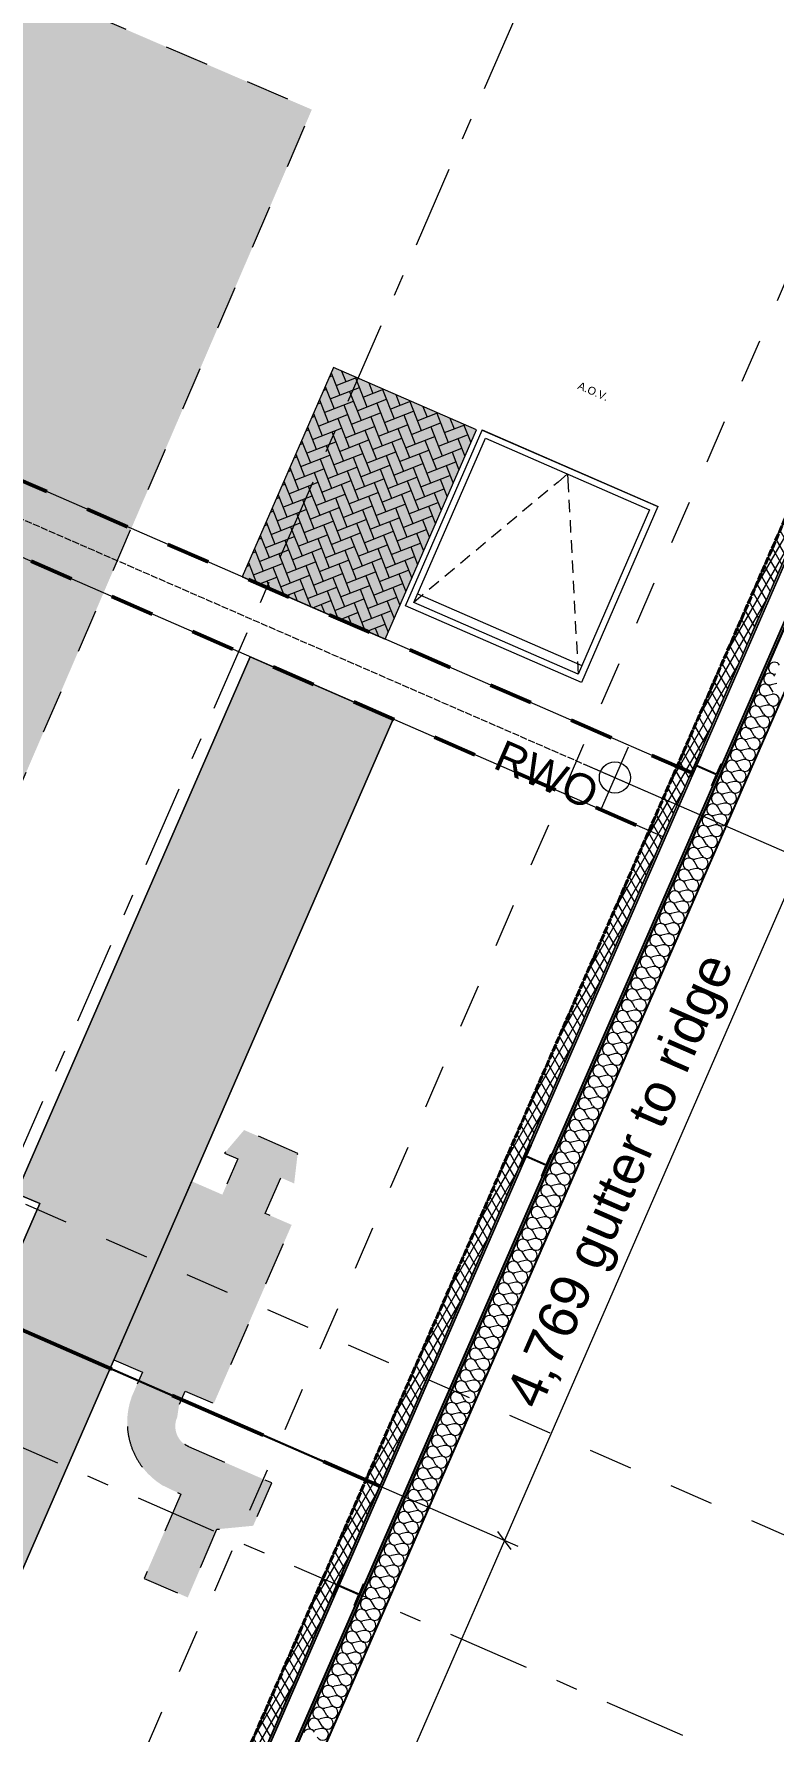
# Model space of a CAD drawing. Header units: millimetres. Extents: x -50172 to 145343, y -110728 to 25069.
# Drawn here: x 15826 to 20568, y -42306 to -31418 of the extents above; entities that cross this region are included whole.
import ezdxf
from ezdxf.enums import TextEntityAlignment as Align

# ---------------------------------------------------------------- set-up
doc = ezdxf.new("R2010")
doc.units = ezdxf.units.MM
doc.header["$MEASUREMENT"] = 0
for name, pattern in [('Dashed', [564.444447, 282.222223, -282.222223]), ('Double Dashed', [1093.611073, 529.166651, -211.666656, 141.111112, -211.666656]), ('Hidden Line', [55, 45, -10]), ('Long Dashed', [1058.333302, 634.99999, -423.333311])]:
    doc.linetypes.add(name, pattern=pattern)
for name, color, linetype, lineweight in [('A-15-MG_Structural_Grid_Phase_2_Pen_No__173', 1, 'Continuous', 18), ('A-20-M_Floor_Slab_Pen_No__195', 7, 'Continuous', 35), ('A-20-M_Floor_Slab_Pen_No__4', 7, 'Continuous', 20), ('A-20-M_Floor_Slab_Pen_No__89', 8, 'Continuous', 20), ('A-20-M_Roof_Accessory_Pen_No__1', 7, 'Continuous', 13), ('A-20-M_Roof_Accessory_Pen_No__150', 7, 'Continuous', 0), ('A-95-MC_Marker_Section_P2.Marker_Pen_No__1', 7, 'Continuous', 13), ('COLUMN.IFC Import_Pen_No__2', 8, 'Continuous', 15), ('New_A-20-M_Roof_Accessory_Pen_No__156', 5, 'Continuous', 50), ('New_A-20-M_Roof_Accessory_Pen_No__176', 1, 'Continuous', 50), ('New_A-20-M_Roof_Pen_No__92', 8, 'Continuous', 13), ('New_A-25-M_Wall_Ext_Pen_No__1', 7, 'Continuous', 13), ('New_A-95-D_1_100_Pen_No__1', 7, 'Continuous', 13), ('New_A-95-P_Drawing_Pen_No__1', 7, 'Continuous', 13), ('New_A-95-P_Text_1_50_GA_Pen_No__1', 7, 'Continuous', 13)]:
    doc.layers.add(name, color=color, linetype=linetype, lineweight=lineweight)
for name, color, linetype in [('A-20-M_Floor_Slab', 7, 'Continuous'), ('A-95-MC_Marker_Section_P2.Marker', 7, 'Continuous'), ('COLUMN.IFC Import', 7, 'Continuous'), ('New_A-15-MG_Structural_Grid_Phase_2', 7, 'Continuous'), ('New_A-20-M_Roof', 7, 'Continuous'), ('New_A-25-M_Wall_Ext', 7, 'Continuous'), ('New_A-95-D_1_100', 7, 'Continuous')]:
    doc.layers.add(name, color=color, linetype=linetype)
for name, color, linetype, lineweight, true_color in [('A-20-M_Floor_Slab_Pen_No__107', 7, 'Continuous', 15, 0xa6a6a6), ('New_A-15-MG_Structural_Grid_Phase_2_Pen_No__222', 7, 'Continuous', 13, 0x65af33), ('New_A-20-M_Roof_Accessory_Pen_No__61', 7, 'Continuous', 20, 0x6a6a6a), ('New_A-25-M_Wall_Ext_Pen_No__107', 7, 'Continuous', 15, 0xa6a6a6), ('New_A-95-P_Drawing_Pen_No__142', 7, 'Continuous', 0, 0xeeeeee), ('New_A-95-P_Drawing_Pen_No__151', 7, 'Continuous', 5, 0x2290ff), ('New_A-95-P_Drawing_Pen_No__82', 7, 'Continuous', 20, 0xaaaaaa)]:
    doc.layers.add(name, color=color, linetype=linetype, lineweight=lineweight, true_color=true_color)
doc.styles.add('GENERATED_STYLE_3', font='')
doc.styles.add('GENERATED_STYLE_4', font='')
doc.styles.get('GENERATED_STYLE_3').set_extended_font_data('Arial')
doc.styles.get('GENERATED_STYLE_4').set_extended_font_data('Swis721 BT')
doc.dimstyles.new('GENERATED_STYLE__1', dxfattribs={"dimtxt": 250, "dimasz": 95, "dimexe": 0.18, "dimexo": 50, "dimgap": 0.09, "dimtad": 1, "dimdec": 0, "dimzin": 0, "dimdsep": 46, "dimtxsty": 'GENERATED_STYLE_3', "dimblk": 'ARROWHEAD_2', "dimblk1": 'ARROWHEAD_2', "dimblk2": 'ARROWHEAD_2', "dimcen": 0.09, "dimclrd": 7, "dimclre": 7, "dimclrt": 7, "dimadec": 0, "dimazin": 0, "dimtfac": 1, "dimtdec": 4, "dimtmove": 0, "dimatfit": 3, "dimfxl": 1, "dimtolj": 1, "dimtzin": 0, "dimarcsym": 0})

# ---------------------------------------------------------------- blocks, each defined once
blk = doc.blocks.new('Roof_1_1', base_point=(-23076, -22803))
at = {"layer": 'New_A-20-M_Roof_Pen_No__92', "linetype": 'Continuous', "flags": 128}
for points in [[(18046, -40734), (15370, -39568)], [(15370, -39568), (18046, -40734)], [(18047, -40732), (15371, -39565)], [(15371, -39566), (18047, -40733)], [(14148, -49673), (18046, -40734)], [(18047, -40732), (18047, -40733), (18046, -40734)]]:
    blk.add_lwpolyline(points, dxfattribs=at)
blk = doc.blocks.new('Roof_2_1', base_point=(-19442, -19430))
at = {"layer": 'New_A-20-M_Roof_Pen_No__92', "linetype": 'Continuous', "flags": 128}
for points in [[(19862, -36569), (-19442, -19430)], [(18046, -40734), (19862, -36569)], [(18045, -40736), (15369, -39569)], [(15369, -39570), (18045, -40737)], [(18046, -40734), (15370, -39568)], [(15370, -39568), (18046, -40734)], [(18045, -40737), (18045, -40736), (18046, -40734)]]:
    blk.add_lwpolyline(points, dxfattribs=at)
blk = doc.blocks.new('Skylight Top Hung 19[8]_1')
at = {"layer": 'New_A-20-M_Roof', "linetype": 'Continuous', "lineweight": 0, "flags": 128}
for points in [[(18210, -35086), (18702, -33959)], [(18702, -33958), (19830, -34449)], [(18702, -33959), (18702, -33958)], [(18702, -33959), (19829, -34450)], [(18263, -35066), (18722, -34011)], [(18722, -34011), (19776, -34471)], [(19249, -34241), (19188, -34293), (19161, -34316)], [(19249, -34241), (19254, -34321), (19255, -34357)], [(19122, -34348), (19061, -34399)], [(19258, -34407), (19262, -34487)], [(18923, -34514), (18861, -34566)], [(19022, -34431), (18961, -34482)], [(19776, -34471), (19317, -35525)], [(19829, -34450), (19338, -35578)], [(19829, -34450), (19830, -34449)], [(18823, -34598), (18761, -34649)], [(19265, -34537), (19269, -34617)], [(18723, -34681), (18662, -34732)], [(19272, -34666), (19276, -34746)], [(18623, -34764), (18562, -34816)], [(19279, -34796), (19283, -34876)], [(18424, -34931), (18362, -34982)], [(18524, -34848), (18462, -34899)], [(19285, -34926), (19290, -35006)], [(18324, -35014), (18263, -35066)], [(18287, -35011), (19341, -35470)], [(19292, -35056), (19296, -35136)], [(19338, -35578), (18210, -35086)], [(19317, -35525), (18263, -35066)], [(19299, -35186), (19303, -35266)], [(19306, -35316), (19310, -35395)], [(19313, -35445), (19317, -35525)]]:
    blk.add_lwpolyline(points, dxfattribs=at)
blk = doc.blocks.new('Roof_3_1', base_point=(-9378, -10065))
at = {"layer": 'New_A-20-M_Roof_Pen_No__92', "linetype": 'Continuous', "flags": 128}
for points in [[(20042, -36157), (-19083, -19096)], [(22007, -31651), (20042, -36157)]]:
    blk.add_lwpolyline(points, dxfattribs=at)
at = {"layer": 'New_A-20-M_Roof', "linetype": 'Continuous', "lineweight": 0}
blk.add_blockref('Skylight Top Hung 19[8]_1', (0, 0), dxfattribs=at)
blk = doc.blocks.new('Slab_2_1', base_point=(22221, -31567))
at = {"layer": 'A-20-M_Floor_Slab_Pen_No__89', "linetype": 'Continuous', "flags": 128}
blk.add_lwpolyline([(22221, -31567), (1807, -22666), (1703, -22907), (21875, -31703), (12362, -53519), (-4050, -46363), (-4155, -46603), (12498, -53865)], close=True, dxfattribs=at)
blk = doc.blocks.new('*X130')
at = {"layer": 'New_A-25-M_Wall_Ext_Pen_No__107', "linetype": 'Continuous'}
for p, q in [((20592, -35585), (20555, -35594)), ((20537, -35711), (20518, -35678)), ((20562, -35655), (20524, -35664)), ((20568, -35641), (20549, -35608)), ((20476, -35851), (20457, -35818)), ((20501, -35795), (20464, -35804)), ((20507, -35781), (20488, -35748)), ((20531, -35725), (20494, -35734)), ((20446, -35921), (20427, -35888)), ((20470, -35865), (20433, -35874)), ((20385, -36060), (20366, -36027)), ((20409, -36005), (20372, -36013)), ((20415, -35991), (20397, -35957)), ((20440, -35935), (20403, -35943)), ((20348, -36144), (20311, -36153)), ((20354, -36130), (20336, -36097)), ((20379, -36074), (20342, -36083)), ((20294, -36270), (20275, -36237)), ((20318, -36214), (20281, -36223)), ((20324, -36200), (20305, -36167)), ((20257, -36354), (20220, -36362)), ((20263, -36340), (20244, -36307)), ((20287, -36284), (20250, -36293)), ((20202, -36479), (20183, -36446)), ((20227, -36424), (20189, -36432)), ((20233, -36410), (20214, -36376)), ((20166, -36563), (20129, -36572)), ((20172, -36549), (20153, -36516)), ((20196, -36493), (20159, -36502)), ((20111, -36689), (20092, -36656)), ((20135, -36633), (20098, -36642)), ((20141, -36619), (20122, -36586)), ((20050, -36829), (20031, -36795)), ((20074, -36773), (20037, -36782)), ((20080, -36759), (20062, -36726)), ((20105, -36703), (20068, -36712)), ((20019, -36898), (20001, -36865)), ((20044, -36843), (20007, -36851)), ((19959, -37038), (19940, -37005)), ((19983, -36982), (19946, -36991)), ((19989, -36968), (19970, -36935)), ((20013, -36912), (19976, -36921)), ((19922, -37122), (19885, -37131)), ((19928, -37108), (19909, -37075)), ((19952, -37052), (19915, -37061)), ((19867, -37248), (19848, -37215)), ((19892, -37192), (19854, -37201)), ((19898, -37178), (19879, -37145)), ((19831, -37331), (19794, -37340)), ((19837, -37317), (19818, -37284)), ((19861, -37262), (19824, -37270)), ((19776, -37457), (19757, -37424)), ((19800, -37401), (19763, -37410)), ((19806, -37387), (19787, -37354)), ((19715, -37597), (19696, -37564)), ((19739, -37541), (19702, -37550)), ((19745, -37527), (19727, -37494)), ((19770, -37471), (19733, -37480)), ((19684, -37667), (19666, -37634)), ((19709, -37611), (19672, -37620)), ((19624, -37806), (19605, -37773)), ((19648, -37751), (19611, -37759)), ((19654, -37737), (19635, -37703)), ((19678, -37681), (19641, -37689)), ((19587, -37890), (19550, -37899)), ((19593, -37876), (19574, -37843)), ((19617, -37820), (19580, -37829)), ((19532, -38016), (19513, -37983)), ((19557, -37960), (19519, -37969)), ((19563, -37946), (19544, -37913)), ((19496, -38100), (19459, -38108)), ((19502, -38086), (19483, -38053)), ((19526, -38030), (19489, -38039)), ((19441, -38225), (19422, -38192)), ((19465, -38170), (19428, -38178)), ((19471, -38156), (19452, -38122)), ((19404, -38309), (19367, -38318)), ((19410, -38295), (19392, -38262)), ((19435, -38239), (19398, -38248)), ((19349, -38435), (19331, -38402)), ((19374, -38379), (19337, -38388)), ((19380, -38365), (19361, -38332)), ((19289, -38575), (19270, -38541)), ((19313, -38519), (19276, -38528)), ((19319, -38505), (19300, -38472)), ((19343, -38449), (19306, -38458)), ((19258, -38644), (19239, -38611)), ((19282, -38589), (19245, -38597)), ((19197, -38784), (19178, -38751)), ((19222, -38728), (19185, -38737)), ((19228, -38714), (19209, -38681)), ((19252, -38658), (19215, -38667)), ((19161, -38868), (19124, -38877)), ((19167, -38854), (19148, -38821)), ((19191, -38798), (19154, -38807)), ((19106, -38994), (19087, -38961)), ((19130, -38938), (19093, -38947)), ((19136, -38924), (19118, -38891)), ((19069, -39077), (19032, -39086)), ((19075, -39063), (19057, -39030)), ((19100, -39008), (19063, -39016)), ((19014, -39203), (18996, -39170)), ((19039, -39147), (19002, -39156)), ((19045, -39133), (19026, -39100)), ((18978, -39287), (18941, -39296)), ((18984, -39273), (18965, -39240)), ((19008, -39217), (18971, -39226)), ((18923, -39413), (18904, -39380)), ((18947, -39357), (18910, -39366)), ((18954, -39343), (18935, -39310)), ((18862, -39552), (18843, -39519)), ((18887, -39496), (18850, -39505)), ((18893, -39483), (18874, -39449)), ((18917, -39427), (18880, -39435)), ((18832, -39622), (18813, -39589)), ((18856, -39566), (18819, -39575)), ((18771, -39762), (18752, -39729)), ((18795, -39706), (18758, -39715)), ((18801, -39692), (18783, -39659)), ((18826, -39636), (18789, -39645)), ((18734, -39846), (18697, -39854)), ((18740, -39832), (18722, -39799)), ((18765, -39776), (18728, -39785)), ((18680, -39971), (18661, -39938)), ((18704, -39916), (18667, -39924)), ((18710, -39902), (18691, -39868)), ((18643, -40055), (18606, -40064)), ((18649, -40041), (18630, -40008)), ((18673, -39985), (18636, -39994)), ((18588, -40181), (18569, -40148)), ((18613, -40125), (18575, -40134)), ((18619, -40111), (18600, -40078)), ((18552, -40265), (18515, -40273)), ((18558, -40251), (18539, -40218)), ((18582, -40195), (18545, -40204)), ((18497, -40390), (18478, -40357)), ((18521, -40335), (18484, -40343)), ((18527, -40321), (18508, -40287)), ((18436, -40530), (18417, -40497)), ((18460, -40474), (18423, -40483)), ((18466, -40460), (18448, -40427)), ((18491, -40404), (18454, -40413)), ((18399, -40614), (18362, -40623)), ((18405, -40600), (18387, -40567)), ((18430, -40544), (18393, -40553)), ((18345, -40740), (18326, -40707)), ((18369, -40684), (18332, -40693)), ((18375, -40670), (18356, -40637)), ((18308, -40823), (18271, -40832)), ((18314, -40809), (18295, -40776)), ((18338, -40754), (18301, -40762)), ((18253, -40949), (18234, -40916)), ((18278, -40893), (18240, -40902)), ((18284, -40879), (18265, -40846)), ((18217, -41033), (18180, -41042)), ((18223, -41019), (18204, -40986)), ((18247, -40963), (18210, -40972)), ((18162, -41159), (18143, -41126)), ((18186, -41103), (18149, -41112)), ((18192, -41089), (18173, -41056)), ((18101, -41298), (18082, -41265)), ((18125, -41242), (18088, -41251)), ((18131, -41229), (18113, -41195)), ((18156, -41173), (18119, -41181)), ((18070, -41368), (18052, -41335)), ((18095, -41312), (18058, -41321)), ((18010, -41508), (17991, -41475)), ((18034, -41452), (17997, -41461)), ((18040, -41438), (18021, -41405)), ((18064, -41382), (18027, -41391)), ((17973, -41592), (17936, -41600)), ((17979, -41578), (17960, -41545)), ((18003, -41522), (17966, -41531)), ((17918, -41717), (17899, -41684)), ((17943, -41662), (17905, -41670)), ((17949, -41648), (17930, -41614)), ((17882, -41801), (17845, -41810)), ((17888, -41787), (17869, -41754)), ((17912, -41731), (17875, -41740)), ((17827, -41927), (17808, -41894)), ((17851, -41871), (17814, -41880)), ((17857, -41857), (17838, -41824)), ((17790, -42011), (17753, -42019)), ((17796, -41997), (17778, -41964)), ((17821, -41941), (17784, -41950)), ((17735, -42136), (17717, -42103)), ((17760, -42081), (17723, -42089)), ((17766, -42067), (17747, -42033)), ((17675, -42276), (17656, -42243)), ((17699, -42220), (17662, -42229)), ((17705, -42206), (17686, -42173)), ((17729, -42150), (17692, -42159)), ((17668, -42290), (17631, -42299))]:
    blk.add_line(p, q, dxfattribs=at)
for centre, start, end in [((20577, -35487), 156.4404, 283.3103), ((20577, -35487), 29.5705, 156.4404), ((20516, -35627), 29.5705, 156.4404), ((20546, -35557), 156.4404, 283.3103), ((20546, -35557), 29.5705, 156.4404), ((20485, -35697), 156.4404, 283.3103), ((20485, -35697), 29.5705, 156.4404), ((20516, -35627), 156.4404, 283.3103), ((20570, -35692), 209.5705, 103.3103), ((20424, -35837), 156.4404, 283.3103), ((20424, -35837), 29.5705, 156.4404), ((20455, -35767), 156.4404, 283.3103), ((20455, -35767), 29.5705, 156.4404), ((20509, -35832), 209.5705, 103.3103), ((20540, -35762), 209.5705, 103.3103), ((20394, -35906), 156.4404, 283.3103), ((20394, -35906), 29.5705, 156.4404), ((20479, -35902), 209.5705, 103.3103), ((20333, -36046), 156.4404, 283.3103), ((20333, -36046), 29.5705, 156.4404), ((20363, -35976), 156.4404, 283.3103), ((20363, -35976), 29.5705, 156.4404), ((20418, -36042), 209.5705, 103.3103), ((20448, -35972), 209.5705, 103.3103), ((20272, -36186), 29.5705, 156.4404), ((20303, -36116), 156.4404, 283.3103), ((20303, -36116), 29.5705, 156.4404), ((20357, -36181), 209.5705, 103.3103), ((20388, -36111), 209.5705, 103.3103), ((20242, -36256), 156.4404, 283.3103), ((20242, -36256), 29.5705, 156.4404), ((20272, -36186), 156.4404, 283.3103), ((20327, -36251), 209.5705, 103.3103), ((20181, -36395), 29.5705, 156.4404), ((20211, -36325), 156.4404, 283.3103), ((20211, -36325), 29.5705, 156.4404), ((20266, -36391), 209.5705, 103.3103), ((20296, -36321), 209.5705, 103.3103), ((20150, -36465), 156.4404, 283.3103), ((20150, -36465), 29.5705, 156.4404), ((20181, -36395), 156.4404, 283.3103), ((20235, -36461), 209.5705, 103.3103), ((20089, -36605), 29.5705, 156.4404), ((20120, -36535), 156.4404, 283.3103), ((20120, -36535), 29.5705, 156.4404), ((20174, -36600), 209.5705, 103.3103), ((20205, -36530), 209.5705, 103.3103), ((20059, -36675), 156.4404, 283.3103), ((20059, -36675), 29.5705, 156.4404), ((20089, -36605), 156.4404, 283.3103), ((20144, -36670), 209.5705, 103.3103), ((19998, -36814), 156.4404, 283.3103), ((19998, -36814), 29.5705, 156.4404), ((20028, -36744), 156.4404, 283.3103), ((20028, -36744), 29.5705, 156.4404), ((20083, -36810), 209.5705, 103.3103), ((20113, -36740), 209.5705, 103.3103), ((19968, -36884), 156.4404, 283.3103), ((19968, -36884), 29.5705, 156.4404), ((20022, -36949), 209.5705, 103.3103), ((20053, -36880), 209.5705, 103.3103), ((19907, -37024), 156.4404, 283.3103), ((19907, -37024), 29.5705, 156.4404), ((19937, -36954), 156.4404, 283.3103), ((19937, -36954), 29.5705, 156.4404), ((19992, -37019), 209.5705, 103.3103), ((19846, -37163), 29.5705, 156.4404), ((19876, -37094), 156.4404, 283.3103), ((19876, -37094), 29.5705, 156.4404), ((19931, -37159), 209.5705, 103.3103), ((19961, -37089), 209.5705, 103.3103), ((19815, -37233), 156.4404, 283.3103), ((19815, -37233), 29.5705, 156.4404), ((19846, -37163), 156.4404, 283.3103), ((19900, -37229), 209.5705, 103.3103), ((19754, -37373), 29.5705, 156.4404), ((19785, -37303), 156.4404, 283.3103), ((19785, -37303), 29.5705, 156.4404), ((19839, -37369), 209.5705, 103.3103), ((19870, -37299), 209.5705, 103.3103), ((19724, -37443), 156.4404, 283.3103), ((19724, -37443), 29.5705, 156.4404), ((19754, -37373), 156.4404, 283.3103), ((19809, -37438), 209.5705, 103.3103), ((19663, -37583), 29.5705, 156.4404), ((19693, -37513), 156.4404, 283.3103), ((19693, -37513), 29.5705, 156.4404), ((19748, -37578), 209.5705, 103.3103), ((19779, -37508), 209.5705, 103.3103), ((19633, -37652), 156.4404, 283.3103), ((19633, -37652), 29.5705, 156.4404), ((19663, -37583), 156.4404, 283.3103), ((19718, -37648), 209.5705, 103.3103), ((19572, -37792), 156.4404, 283.3103), ((19572, -37792), 29.5705, 156.4404), ((19602, -37722), 156.4404, 283.3103), ((19602, -37722), 29.5705, 156.4404), ((19657, -37788), 209.5705, 103.3103), ((19687, -37718), 209.5705, 103.3103), ((19541, -37862), 156.4404, 283.3103), ((19541, -37862), 29.5705, 156.4404), ((19596, -37927), 209.5705, 103.3103), ((19626, -37857), 209.5705, 103.3103), ((19480, -38002), 156.4404, 283.3103), ((19480, -38002), 29.5705, 156.4404), ((19511, -37932), 156.4404, 283.3103), ((19511, -37932), 29.5705, 156.4404), ((19565, -37997), 209.5705, 103.3103), ((19419, -38141), 29.5705, 156.4404), ((19450, -38071), 156.4404, 283.3103), ((19450, -38071), 29.5705, 156.4404), ((19504, -38137), 209.5705, 103.3103), ((19535, -38067), 209.5705, 103.3103), ((19389, -38211), 156.4404, 283.3103), ((19389, -38211), 29.5705, 156.4404), ((19419, -38141), 156.4404, 283.3103), ((19474, -38207), 209.5705, 103.3103), ((19328, -38351), 29.5705, 156.4404), ((19358, -38281), 156.4404, 283.3103), ((19358, -38281), 29.5705, 156.4404), ((19413, -38346), 209.5705, 103.3103), ((19444, -38276), 209.5705, 103.3103), ((19298, -38421), 156.4404, 283.3103), ((19298, -38421), 29.5705, 156.4404), ((19328, -38351), 156.4404, 283.3103), ((19383, -38416), 209.5705, 103.3103), ((19237, -38560), 156.4404, 283.3103), ((19237, -38560), 29.5705, 156.4404), ((19267, -38490), 156.4404, 283.3103), ((19267, -38490), 29.5705, 156.4404), ((19322, -38556), 209.5705, 103.3103), ((19352, -38486), 209.5705, 103.3103), ((19206, -38630), 156.4404, 283.3103), ((19206, -38630), 29.5705, 156.4404), ((19291, -38626), 209.5705, 103.3103), ((19145, -38770), 156.4404, 283.3103), ((19145, -38770), 29.5705, 156.4404), ((19176, -38700), 156.4404, 283.3103), ((19176, -38700), 29.5705, 156.4404), ((19230, -38765), 209.5705, 103.3103), ((19261, -38695), 209.5705, 103.3103), ((19084, -38909), 29.5705, 156.4404), ((19115, -38840), 156.4404, 283.3103), ((19115, -38840), 29.5705, 156.4404), ((19169, -38905), 209.5705, 103.3103), ((19200, -38835), 209.5705, 103.3103), ((19054, -38979), 156.4404, 283.3103), ((19054, -38979), 29.5705, 156.4404), ((19084, -38909), 156.4404, 283.3103), ((19139, -38975), 209.5705, 103.3103), ((18993, -39119), 29.5705, 156.4404), ((19023, -39049), 156.4404, 283.3103), ((19023, -39049), 29.5705, 156.4404), ((19078, -39115), 209.5705, 103.3103), ((19109, -39045), 209.5705, 103.3103), ((18963, -39189), 156.4404, 283.3103), ((18963, -39189), 29.5705, 156.4404), ((18993, -39119), 156.4404, 283.3103), ((19048, -39184), 209.5705, 103.3103), ((18902, -39329), 29.5705, 156.4404), ((18932, -39259), 156.4404, 283.3103), ((18932, -39259), 29.5705, 156.4404), ((18987, -39324), 209.5705, 103.3103), ((19017, -39254), 209.5705, 103.3103), ((18871, -39398), 156.4404, 283.3103), ((18871, -39398), 29.5705, 156.4404), ((18902, -39329), 156.4404, 283.3103), ((18956, -39394), 209.5705, 103.3103), ((18810, -39538), 156.4404, 283.3103), ((18810, -39538), 29.5705, 156.4404), ((18841, -39468), 156.4404, 283.3103), ((18841, -39468), 29.5705, 156.4404), ((18895, -39534), 209.5705, 103.3103), ((18926, -39464), 209.5705, 103.3103), ((18780, -39608), 156.4404, 283.3103), ((18780, -39608), 29.5705, 156.4404), ((18865, -39603), 209.5705, 103.3103), ((18719, -39748), 156.4404, 283.3103), ((18719, -39748), 29.5705, 156.4404), ((18749, -39678), 156.4404, 283.3103), ((18749, -39678), 29.5705, 156.4404), ((18804, -39743), 209.5705, 103.3103), ((18834, -39673), 209.5705, 103.3103), ((18658, -39887), 29.5705, 156.4404), ((18688, -39817), 156.4404, 283.3103), ((18688, -39817), 29.5705, 156.4404), ((18743, -39883), 209.5705, 103.3103), ((18774, -39813), 209.5705, 103.3103), ((18628, -39957), 156.4404, 283.3103), ((18628, -39957), 29.5705, 156.4404), ((18658, -39887), 156.4404, 283.3103), ((18713, -39953), 209.5705, 103.3103), ((18567, -40097), 29.5705, 156.4404), ((18597, -40027), 156.4404, 283.3103), ((18597, -40027), 29.5705, 156.4404), ((18652, -40092), 209.5705, 103.3103), ((18682, -40022), 209.5705, 103.3103), ((18536, -40167), 156.4404, 283.3103), ((18536, -40167), 29.5705, 156.4404), ((18567, -40097), 156.4404, 283.3103), ((18621, -40162), 209.5705, 103.3103), ((18475, -40306), 29.5705, 156.4404), ((18506, -40236), 156.4404, 283.3103), ((18506, -40236), 29.5705, 156.4404), ((18560, -40302), 209.5705, 103.3103), ((18591, -40232), 209.5705, 103.3103), ((18445, -40376), 156.4404, 283.3103), ((18445, -40376), 29.5705, 156.4404), ((18475, -40306), 156.4404, 283.3103), ((18530, -40372), 209.5705, 103.3103), ((18384, -40516), 156.4404, 283.3103), ((18384, -40516), 29.5705, 156.4404), ((18414, -40446), 156.4404, 283.3103), ((18414, -40446), 29.5705, 156.4404), ((18469, -40511), 209.5705, 103.3103), ((18499, -40441), 209.5705, 103.3103), ((18353, -40586), 156.4404, 283.3103), ((18353, -40586), 29.5705, 156.4404), ((18408, -40651), 209.5705, 103.3103), ((18439, -40581), 209.5705, 103.3103), ((18293, -40725), 156.4404, 283.3103), ((18293, -40725), 29.5705, 156.4404), ((18323, -40655), 156.4404, 283.3103), ((18323, -40655), 29.5705, 156.4404), ((18378, -40721), 209.5705, 103.3103), ((18232, -40865), 29.5705, 156.4404), ((18262, -40795), 156.4404, 283.3103), ((18262, -40795), 29.5705, 156.4404), ((18317, -40861), 209.5705, 103.3103), ((18347, -40791), 209.5705, 103.3103), ((18201, -40935), 156.4404, 283.3103), ((18201, -40935), 29.5705, 156.4404), ((18232, -40865), 156.4404, 283.3103), ((18286, -40930), 209.5705, 103.3103), ((18140, -41075), 29.5705, 156.4404), ((18171, -41005), 156.4404, 283.3103), ((18171, -41005), 29.5705, 156.4404), ((18225, -41070), 209.5705, 103.3103), ((18256, -41000), 209.5705, 103.3103), ((18110, -41144), 156.4404, 283.3103), ((18110, -41144), 29.5705, 156.4404), ((18140, -41075), 156.4404, 283.3103), ((18195, -41140), 209.5705, 103.3103), ((18049, -41284), 29.5705, 156.4404), ((18079, -41214), 156.4404, 283.3103), ((18079, -41214), 29.5705, 156.4404), ((18134, -41280), 209.5705, 103.3103), ((18164, -41210), 209.5705, 103.3103), ((18018, -41354), 156.4404, 283.3103), ((18018, -41354), 29.5705, 156.4404), ((18049, -41284), 156.4404, 283.3103), ((18104, -41349), 209.5705, 103.3103), ((17958, -41494), 156.4404, 283.3103), ((17958, -41494), 29.5705, 156.4404), ((17988, -41424), 156.4404, 283.3103), ((17988, -41424), 29.5705, 156.4404), ((18043, -41489), 209.5705, 103.3103), ((18073, -41419), 209.5705, 103.3103), ((17927, -41563), 156.4404, 283.3103), ((17927, -41563), 29.5705, 156.4404), ((17982, -41629), 209.5705, 103.3103), ((18012, -41559), 209.5705, 103.3103), ((17866, -41703), 156.4404, 283.3103), ((17866, -41703), 29.5705, 156.4404), ((17897, -41633), 156.4404, 283.3103), ((17897, -41633), 29.5705, 156.4404), ((17951, -41699), 209.5705, 103.3103), ((17805, -41843), 29.5705, 156.4404), ((17836, -41773), 156.4404, 283.3103), ((17836, -41773), 29.5705, 156.4404), ((17890, -41838), 209.5705, 103.3103), ((17921, -41768), 209.5705, 103.3103), ((17775, -41913), 156.4404, 283.3103), ((17775, -41913), 29.5705, 156.4404), ((17805, -41843), 156.4404, 283.3103), ((17860, -41908), 209.5705, 103.3103), ((17714, -42052), 29.5705, 156.4404), ((17744, -41982), 156.4404, 283.3103), ((17744, -41982), 29.5705, 156.4404), ((17799, -42048), 209.5705, 103.3103), ((17829, -41978), 209.5705, 103.3103), ((17684, -42122), 156.4404, 283.3103), ((17684, -42122), 29.5705, 156.4404), ((17714, -42052), 156.4404, 283.3103), ((17769, -42118), 209.5705, 103.3103), ((17623, -42262), 156.4404, 283.3103), ((17623, -42262), 29.5705, 156.4404), ((17653, -42192), 156.4404, 283.3103), ((17653, -42192), 29.5705, 156.4404), ((17708, -42257), 209.5705, 103.3103), ((17738, -42187), 209.5705, 103.3103), ((17592, -42332), 29.5705, 156.4404), ((17677, -42327), 209.5705, 103.3103)]:
    blk.add_arc(centre, 38.1, start, end, dxfattribs=at)
blk = doc.blocks.new('Wall_28_1', base_point=(12414, -53651))
at = {"layer": 'New_A-25-M_Wall_Ext_Pen_No__107', "linetype": 'Continuous', "lineweight": 0, "true_color": 0x535353}
for points in [[(12498, -53865), (22221, -31567), (22217, -31569), (12496, -53861)], [(12422, -53671), (22027, -31643), (22023, -31645), (12420, -53667)]]:
    blk.add_hatch(color=251, dxfattribs=at).paths.add_polyline_path(points)
at = {"layer": 'New_A-25-M_Wall_Ext_Pen_No__107', "linetype": 'Continuous'}
for points in [[(12504, -53881), (22236, -31561), (22221, -31567), (12498, -53865)], [(22007, -31651), (12414, -53651), (12420, -53667), (22023, -31645)]]:
    blk.add_hatch(color=256, dxfattribs=at).paths.add_polyline_path(points)
h = blk.add_hatch(dxfattribs=at)
h.set_pattern_fill('Plaster_0001', color=256, style=0, pattern_type=2)
h.set_pattern_definition([(0, (0, 0), (0, 173.2051), [0, -100]), (0, (50, 86.6), (0, 173.2051), [0, -100])])
h.paths.add_polyline_path([(12592, -54105), (22461, -31473), (22455, -31475), (12590, -54099)])
at = {"layer": 'New_A-25-M_Wall_Ext_Pen_No__1', "linetype": 'Continuous'}
for p, q in [((12496, -53861), (22217, -31569)), ((12498, -53865), (22221, -31567)), ((12504, -53881), (22236, -31561)), ((12507, -53888), (22244, -31558)), ((12590, -54099), (22455, -31475)), ((22023, -31645), (12420, -53667)), ((12422, -53671), (22027, -31643))]:
    blk.add_line(p, q, dxfattribs=at)
at = {"layer": 'New_A-25-M_Wall_Ext_Pen_No__1', "linetype": 'Continuous', "flags": 128}
for points in [[(12592, -54105), (22461, -31473)], [(22007, -31651), (12414, -53651)]]:
    blk.add_lwpolyline(points, dxfattribs=at)
at = {"layer": 'New_A-25-M_Wall_Ext', "color": 250, "lineweight": 50, "true_color": 0x2a2a2a}
blk.add_blockref('*X130', (0, 0), dxfattribs=at)
blk = doc.blocks.new('*X210')
at = {"layer": 'A-20-M_Floor_Slab_Pen_No__107', "linetype": 'Continuous'}
for points in [[(20459, -34949), (20462, -34949), (20527, -34799), (20525, -34799)], [(20548, -34746), (20525, -34799), (20527, -34799), (20548, -34751)], [(20459, -34949), (20398, -35090), (20398, -35095), (20462, -34949)], [(20248, -35434), (20198, -35549), (20200, -35549), (20248, -35439)], [(20132, -35699), (20135, -35699), (20200, -35549), (20198, -35549)], [(20132, -35699), (20098, -35778), (20098, -35783), (20135, -35699)], [(19871, -36300), (19873, -36300), (19938, -36150), (19936, -36150)], [(19948, -36122), (19936, -36150), (19938, -36150), (19948, -36127)], [(19805, -36450), (19807, -36450), (19873, -36300), (19871, -36300)], [(19805, -36450), (19798, -36466), (19798, -36471), (19807, -36450)], [(19544, -37050), (19546, -37050), (19611, -36900), (19609, -36900)], [(19648, -36810), (19609, -36900), (19611, -36900), (19648, -36815)], [(19544, -37050), (19498, -37154), (19498, -37159), (19546, -37050)], [(19282, -37650), (19284, -37650), (19348, -37503), (19348, -37500), (19347, -37500)], [(19348, -37498), (19347, -37500), (19348, -37500)], [(19217, -37800), (19219, -37800), (19284, -37650), (19282, -37650)], [(19217, -37800), (19198, -37842), (19198, -37847), (19219, -37800)], [(19048, -38186), (19020, -38250), (19023, -38250), (19048, -38191)], [(18955, -38400), (18957, -38400), (19023, -38250), (19020, -38250)], [(18955, -38400), (18898, -38530), (18898, -38535), (18957, -38400)], [(18748, -38874), (18693, -39000), (18696, -39000), (18748, -38879)], [(18628, -39150), (18630, -39150), (18696, -39000), (18693, -39000)], [(18628, -39150), (18598, -39218), (18598, -39223), (18630, -39150)], [(18366, -39750), (18369, -39750), (18434, -39600), (18432, -39600)], [(18448, -39562), (18432, -39600), (18434, -39600), (18448, -39567)], [(18301, -39900), (18303, -39900), (18369, -39750), (18366, -39750)], [(18301, -39900), (18298, -39906), (18298, -39911), (18303, -39900)], [(18148, -40250), (18105, -40350), (18107, -40350), (18148, -40255)], [(18039, -40500), (18041, -40500), (18107, -40350), (18105, -40350)], [(18039, -40500), (17998, -40594), (17998, -40599), (18041, -40500)], [(17848, -40938), (17843, -40950), (17845, -40950), (17848, -40943)], [(17778, -41100), (17780, -41100), (17845, -40950), (17843, -40950)], [(17712, -41250), (17714, -41250), (17780, -41100), (17778, -41100)], [(17712, -41250), (17698, -41282), (17698, -41287), (17714, -41250)], [(17451, -41850), (17453, -41850), (17518, -41700), (17516, -41700)], [(17548, -41626), (17516, -41700), (17518, -41700), (17548, -41631)], [(17451, -41850), (17398, -41970), (17398, -41975), (17453, -41850)]]:
    blk.add_hatch(color=256, dxfattribs=at).paths.add_polyline_path(points)
blk = doc.blocks.new('Wall_95_1', base_point=(12362, -53519))
at = {"layer": 'A-20-M_Floor_Slab_Pen_No__107', "linetype": 'Continuous'}
h = blk.add_hatch(dxfattribs=at)
h.set_pattern_fill('Batt_Insulation_0001', color=256, style=0, pattern_type=2)
h.set_pattern_definition([(60, (0, 0), (-43.30127, 25), []), (120, (0, 0), (43.30127, 25), [])])
h.paths.add_polyline_path([(21878, -31702), (12363, -53522), (12414, -53651), (22007, -31651)])
at = {"layer": 'A-20-M_Floor_Slab_Pen_No__195', "linetype": 'Hidden Line'}
blk.add_line((21878, -31702), (12363, -53522), dxfattribs=at)
at = {"layer": 'A-20-M_Floor_Slab_Pen_No__195', "linetype": 'Hidden Line', "flags": 128}
blk.add_lwpolyline([(21875, -31703), (12362, -53519)], dxfattribs=at)
at = {"layer": 'A-20-M_Floor_Slab_Pen_No__4', "linetype": 'Continuous', "flags": 128}
blk.add_lwpolyline([(12414, -53651), (22007, -31651)], dxfattribs=at)
at = {"layer": 'A-20-M_Floor_Slab', "color": 250, "lineweight": 50, "true_color": 0x2a2a2a}
blk.add_blockref('*X210', (0, 0), dxfattribs=at)
blk = doc.blocks.new('Column 53')
at = {"layer": 'COLUMN.IFC Import_Pen_No__2', "linetype": 'Continuous'}
for p, q in [((-76.45, 78.8), (76.45, 78.8)), ((-76.45, 69.4), (-76.45, 78.8)), ((-3.25, 69.4), (-76.45, 69.4)), ((-3.25, -69.4), (-3.25, 69.4)), ((3.25, 69.4), (3.25, -69.4)), ((76.45, 69.4), (3.25, 69.4)), ((76.45, 78.8), (76.45, 69.4)), ((-76.45, -69.4), (-3.25, -69.4)), ((-76.45, -78.8), (-76.45, -69.4)), ((76.45, -78.8), (-76.45, -78.8)), ((3.25, -69.4), (76.45, -69.4)), ((76.45, -69.4), (76.45, -78.8))]:
    blk.add_line(p, q, dxfattribs=at)
blk = doc.blocks.new('Column 54')
at = {"layer": 'COLUMN.IFC Import_Pen_No__2', "linetype": 'Continuous'}
for p, q in [((-76.45, 78.8), (76.45, 78.8)), ((-76.45, 69.4), (-76.45, 78.8)), ((-3.25, 69.4), (-76.45, 69.4)), ((-3.25, -69.4), (-3.25, 69.4)), ((3.25, 69.4), (3.25, -69.4)), ((76.45, 69.4), (3.25, 69.4)), ((76.45, 78.8), (76.45, 69.4)), ((-76.45, -69.4), (-3.25, -69.4)), ((-76.45, -78.8), (-76.45, -69.4)), ((76.45, -78.8), (-76.45, -78.8)), ((3.25, -69.4), (76.45, -69.4)), ((76.45, -69.4), (76.45, -78.8))]:
    blk.add_line(p, q, dxfattribs=at)
blk = doc.blocks.new('*D465')
at = {"layer": 'New_A-95-D_1_100_Pen_No__1', "linetype": 'Continuous'}
for p, q in [((22806, -32000), (20751, -36711)), ((22619, -31918), (22892, -32037)), ((22849, -32058), (22763, -31942)), ((22830, -31944), (22806, -32000)), ((20794, -36769), (20708, -36653))]:
    blk.add_line(p, q, dxfattribs=at)
at = {"layer": 'New_A-95-D_1_100_Pen_No__1', "insert": (21158, -35655), "char_height": 250, "attachment_point": 7, "rotation": 66.4404, "style": 'GENERATED_STYLE_3'}
blk.add_mtext('\\A1;{\\fArial|b0|i0|c0|p34;5,140 gutter to grid}', dxfattribs=at)
blk = doc.blocks.new('ARROWHEAD_2')
at = {"color": 0, "linetype": 'Continuous', "lineweight": 0}
for p, q in [((0, 0), (-1, 0)), ((-0.38, -0.66), (0.38, 0.66))]:
    blk.add_line(p, q, dxfattribs=at)
blk = doc.blocks.new('*D466')
at = {"layer": 'New_A-95-D_1_100_Pen_No__1', "linetype": 'Continuous'}
for p, q in [((22806, -32000), (20751, -36711)), ((19599, -36209), (20837, -36749)), ((20794, -36769), (20708, -36653)), ((20751, -36711), (18845, -41083)), ((17821, -40636), (18931, -41120)), ((18888, -41141), (18802, -41025)), ((18845, -41083), (14858, -50227))]:
    blk.add_line(p, q, dxfattribs=at)
at = {"layer": 'New_A-95-D_1_100_Pen_No__1', "insert": (19139, -40284), "char_height": 250, "attachment_point": 7, "rotation": 66.4404, "style": 'GENERATED_STYLE_3'}
blk.add_mtext('\\A1;{\\fArial|b0|i0|c0|p34;4,769 gutter to ridge}', dxfattribs=at)
blk = doc.blocks.new('*D467')
at = {"layer": 'New_A-95-D_1_100_Pen_No__1', "linetype": 'Continuous'}
for p, q in [((18888, -41141), (18802, -41025)), ((18845, -41083), (14858, -50227)), ((14901, -50285), (14815, -50169))]:
    blk.add_line(p, q, dxfattribs=at)
at = {"layer": 'New_A-95-D_1_100_Pen_No__1', "insert": (16192, -47042), "char_height": 250, "attachment_point": 7, "rotation": 66.4404, "style": 'GENERATED_STYLE_3'}
blk.add_mtext('\\A1;{\\fArial|b0|i0|c0|p34;9,976 gutter to ridge}', dxfattribs=at)
blk = doc.blocks.new('*D468')
at = {"layer": 'New_A-95-D_1_100_Pen_No__1', "linetype": 'Continuous'}
for p, q in [((18845, -41083), (14858, -50227)), ((10530, -48340), (14944, -50265)), ((14901, -50285), (14815, -50169)), ((14858, -50227), (13213, -53999)), ((12969, -53893), (13299, -54037)), ((13170, -53941), (13256, -54057)), ((13213, -53999), (13189, -54055))]:
    blk.add_line(p, q, dxfattribs=at)
at = {"layer": 'New_A-95-D_1_100_Pen_No__1', "insert": (13419, -53401), "char_height": 250, "attachment_point": 7, "rotation": 66.4404, "style": 'GENERATED_STYLE_3'}
blk.add_mtext('\\A1;{\\fArial|b0|i0|c0|p34;4,115 gutter to grid}', dxfattribs=at)
blk = doc.blocks.new('Standard grid marker_32')
at = {"layer": 'New_A-15-MG_Structural_Grid_Phase_2_Pen_No__222', "linetype": 'Double Dashed'}
blk.add_line((705, 0), (53258, 0), dxfattribs=at)
at = {"layer": 'New_A-15-MG_Structural_Grid_Phase_2_Pen_No__222', "style": 'GENERATED_STYLE_4'}
for tag, p in [('AC_MarkerText_1_0', (-500, 39)), ('AC_MarkerText_1_1', (54463, 39))]:
    blk.add_attdef(tag, text='', height=350, rotation=180, dxfattribs=at).set_placement(p, align=Align.MIDDLE_CENTER)
blk = doc.blocks.new('Standard grid marker_36')
at = {"layer": 'New_A-15-MG_Structural_Grid_Phase_2_Pen_No__222', "linetype": 'Double Dashed'}
for p, q in [((7182, 0), (20268, 0)), ((20268, 0), (27450, 0))]:
    blk.add_line(p, q, dxfattribs=at)
blk.add_point((20268, 0), dxfattribs=at)
blk.add_point((20268, 0), dxfattribs=at)
at = {"layer": 'New_A-15-MG_Structural_Grid_Phase_2_Pen_No__222', "style": 'GENERATED_STYLE_4'}
for tag, p in [('AC_MarkerText_1_0', (-500, 36)), ('AC_MarkerText_1_1', (27950, 36))]:
    blk.add_attdef(tag, text='', height=350, rotation=270, dxfattribs=at).set_placement(p, align=Align.MIDDLE_CENTER)
blk = doc.blocks.new('Standard grid marker_37')
at = {"layer": 'New_A-15-MG_Structural_Grid_Phase_2_Pen_No__222', "linetype": 'Double Dashed'}
for p, q in [((7182, 0), (20268, 0)), ((20268, 0), (27450, 0))]:
    blk.add_line(p, q, dxfattribs=at)
blk.add_point((20268, 0), dxfattribs=at)
blk.add_point((20268, 0), dxfattribs=at)
at = {"layer": 'New_A-15-MG_Structural_Grid_Phase_2_Pen_No__222', "style": 'GENERATED_STYLE_4'}
for tag, p in [('AC_MarkerText_1_0', (-500, 36)), ('AC_MarkerText_1_1', (27950, 36))]:
    blk.add_attdef(tag, text='', height=350, rotation=270, dxfattribs=at).set_placement(p, align=Align.MIDDLE_CENTER)
blk = doc.blocks.new('Cutting Plane_2_1', base_point=(21934, -30056))
at = {"layer": 'A-95-MC_Marker_Section_P2.Marker_Pen_No__1', "linetype": 'Dashed'}
blk.add_line((21834, -30285), (9758, -57980), dxfattribs=at)
blk = doc.blocks.new('Cutting Plane_4_1', base_point=(-25330, -21003))
at = {"layer": 'A-95-MC_Marker_Section_P2.Marker_Pen_No__1', "linetype": 'Dashed'}
blk.add_line((-25101, -21103), (22392, -41812), dxfattribs=at)

msp = doc.modelspace()

# ---------------------------------------------------------------- hatches: boundary and pattern name
at = {"layer": 'A-20-M_Roof_Accessory_Pen_No__1', "linetype": 'Continuous', "lineweight": 0, "true_color": 0x000000}
for points in [[(18664.3, -33957.5), (17747.7, -33557.8), (17162, -34900.9), (18078.7, -35300.6)], [(13453.4, -46540.4), (18130.6, -35814.1), (17214, -35414.4), (15713, -38856.6), (15862.9, -38922), (15152.2, -40551.7), (15002.4, -40486.3), (12536.8, -46140.7)]]:
    msp.add_hatch(color=178, dxfattribs=at).paths.add_polyline_path(points)
at = {"layer": 'A-20-M_Roof_Accessory_Pen_No__150', "linetype": 'Continuous'}
h = msp.add_hatch(dxfattribs=at)
h.set_pattern_fill('Brick_Floor___Laid_Flat__BB', color=256, style=0, pattern_type=2)
h.set_pattern_definition([(291.44, (17532.43, -34915.9), (249.454, 97.963), [201, -67]), (291.44, (17668.26, -35078.5), (249.454, 97.963), [201, -67]), (291.44, (17706.14, -34991.65), (249.454, 97.963), [201, -67]), (291.44, (17744, -34904.8), (249.454, 97.963), [201, -67]), (21.44, (17581.4, -35040.63), (-97.963, 249.454), [201, -67]), (21.44, (17619.28, -34953.77), (-97.963, 249.454), [201, -67]), (21.44, (17657.15, -34866.92), (-97.963, 249.454), [201, -67]), (21.44, (17793, -35029.52), (-97.963, 249.454), [201, -67])])
h.paths.add_polyline_path([(18664.3, -33957.5), (17747.7, -33557.8), (17162, -34900.9), (18078.7, -35300.6)])
h = msp.add_hatch(dxfattribs=at)
h.set_pattern_fill('Brick_Floor___Laid_Flat__BB', color=256, style=0, pattern_type=2)
h.set_pattern_definition([(291.4404, (15095.12, -41507.6), (249.454, 97.963), [201, -67]), (291.4404, (15230.96, -41670.19), (249.454, 97.963), [201, -67]), (291.4404, (15268.83, -41583.33), (249.454, 97.963), [201, -67]), (291.4404, (15306.7, -41496.48), (249.454, 97.963), [201, -67]), (21.4404, (15144.1, -41632.31), (-97.963, 249.454), [201, -67]), (21.4404, (15181.97, -41545.46), (-97.963, 249.454), [201, -67]), (21.4404, (15219.85, -41458.6), (-97.963, 249.454), [201, -67]), (21.4404, (15355.68, -41621.2), (-97.963, 249.454), [201, -67])])
h.paths.add_polyline_path([(13453.4, -46540.4), (12536.8, -46140.7), (15002.4, -40486.3), (15152.2, -40551.7), (15862.9, -38922), (15713, -38856.6), (17214, -35414.4), (18130.6, -35814.1)])
at = {"layer": 'New_A-95-P_Drawing_Pen_No__142', "linetype": 'Continuous'}
msp.add_hatch(color=256, dxfattribs=at).paths.add_polyline_path([(15349.8, -30345.8), (15469.7, -30070.9), (10611.5, -27952.5), (10491.6, -28227.4), (8933.3, -27547.9), (8054.4, -29563.6), (9612.7, -30243.1), (9500.6, -30500.2), (11150.5, -31219.7), (11002.6, -31558.8), (12423.4, -32178.4), (12571.3, -31839.2), (14267.1, -32578.7), (14379.2, -32321.6), (14470.9, -32361.5), (14698, -31834.7), (15635.1, -32238.6), (13188.1, -37916.2), (14730.8, -38581.1), (17608.8, -31903.3), (15129, -30834.5)])
at = {"layer": 'New_A-95-P_Drawing_Pen_No__82', "linetype": 'Continuous', "lineweight": 0, "true_color": 0x2a2a2a}
msp.add_hatch(color=250, dxfattribs=at).paths.add_polyline_path([(16338.2, -39924.8), (16521.5, -40004.7), (16454.3, -40158.8, 0.3554546), (16647.7, -40728.5), (16768, -40786.6), (16532.4, -41326.9), (16813, -41449.3), (17000.1, -41011.6), (17232.7, -40989.2), (17352.6, -40714.2), (16820.3, -40482.1, -0.4207002), (16745, -40293.1), (16756.5, -40216.3), (16796.5, -40124.7), (16979.8, -40204.6), (17479.5, -39058.8), (17309.6, -38984.7), (17409.5, -38755.6), (17495.4, -38793), (17518.1, -38600.3), (17174.4, -38450.4), (17048.6, -38598.2), (17134.5, -38635.6), (17034.6, -38864.8), (16837.8, -38779)])

# ---------------------------------------------------------------- linework, layer by layer
at = {"layer": 'A-15-MG_Structural_Grid_Phase_2_Pen_No__173', "linetype": 'Hidden Line'}
msp.add_line((-19269.5, -19260.4), (19619.1, -36217.7), dxfattribs=at)
at = {"layer": 'A-20-M_Roof_Accessory_Pen_No__1', "linetype": 'Continuous', "flags": 128}
for points in [[(18664.3, -33957.5), (17747.7, -33557.8), (17162, -34900.9), (18078.7, -35300.6)], [(18664.3, -33957.5), (17747.7, -33557.8), (17162, -34900.9), (18078.7, -35300.6)], [(13453.4, -46540.4), (12536.8, -46140.7), (15002.4, -40486.3), (15152.2, -40551.7), (15862.9, -38922), (15713, -38856.6), (17214, -35414.4), (18130.6, -35814.1)], [(13453.4, -46540.4), (18130.6, -35814.1), (17214, -35414.4), (15713, -38856.6), (15862.9, -38922), (15152.2, -40551.7), (15002.4, -40486.3), (12536.8, -46140.7)]]:
    msp.add_lwpolyline(points, close=True, dxfattribs=at)
at = {"layer": 'New_A-20-M_Roof_Accessory_Pen_No__156', "linetype": 'Dashed', "flags": 128}
for points in [[(-19015.7, -19125.6), (20042.1, -36156.7)], [(-19374.9, -19459.9), (19862.2, -36569.2)]]:
    msp.add_lwpolyline(points, dxfattribs=at)
at = {"layer": 'New_A-20-M_Roof_Accessory_Pen_No__176', "linetype": 'Long Dashed', "flags": 128}
msp.add_lwpolyline([(-23061.3, -22809.6), (18046, -40734.4)], dxfattribs=at)
at = {"layer": 'New_A-20-M_Roof_Accessory_Pen_No__61', "linetype": 'Continuous', "flags": 128}
for points in [[(19466.8, -36386.9), (19639.5, -35991)], [(19355.2, -36102.6), (19751.1, -36275.3)]]:
    msp.add_lwpolyline(points, dxfattribs=at)
at = {"layer": 'New_A-20-M_Roof_Accessory_Pen_No__61', "linetype": 'Continuous'}
msp.add_circle((19553.2, -36189), 100, dxfattribs=at)
at = {"layer": 'New_A-95-P_Drawing_Pen_No__1', "linetype": 'Dashed', "flags": 128}
msp.add_lwpolyline([(15349.8, -30345.8), (15469.7, -30070.9), (10611.5, -27952.5), (10491.6, -28227.4), (8933.3, -27547.9), (8054.4, -29563.6), (9612.7, -30243.1), (9500.6, -30500.2), (11150.5, -31219.7), (11002.6, -31558.8), (12423.4, -32178.4), (12571.3, -31839.2), (14267.1, -32578.7), (14379.2, -32321.6), (14470.9, -32361.5), (14698, -31834.7), (15635.1, -32238.6), (13188.1, -37916.2), (14730.8, -38581.1), (17608.8, -31903.3), (15129, -30834.5)], close=True, dxfattribs=at)
msp.add_lwpolyline([(16338.2, -39924.8), (16521.5, -40004.7), (16454.3, -40158.8, 0.3554546), (16647.7, -40728.5), (16768, -40786.6), (16532.4, -41326.9), (16813, -41449.3), (17000.1, -41011.6), (17232.7, -40989.2), (17352.6, -40714.2), (16820.3, -40482.1, -0.4207002), (16745, -40293.1), (16756.5, -40216.3), (16796.5, -40124.7), (16979.8, -40204.6), (17479.5, -39058.8), (17309.6, -38984.7), (17409.5, -38755.6), (17495.4, -38793), (17518.1, -38600.3), (17174.4, -38450.4), (17048.6, -38598.2), (17134.5, -38635.6), (17034.6, -38864.8), (16837.8, -38779)], format="xyb", close=True, dxfattribs=at)

# ---------------------------------------------------------------- block references
at = {"layer": 'A-20-M_Floor_Slab', "color": 8, "linetype": 'Continuous', "lineweight": 20}
msp.add_blockref('Slab_2_1', (22220.5, -31567.4), dxfattribs=at)
at = {"layer": 'A-20-M_Floor_Slab', "color": 250, "lineweight": 50, "true_color": 0x2a2a2a}
msp.add_blockref('Wall_95_1', (12362.1, -53519.2), dxfattribs=at)
at = {"layer": 'A-95-MC_Marker_Section_P2.Marker'}
for name, p in [('Cutting Plane_4_1', (-25330.5, -21002.6)), ('Cutting Plane_2_1', (21934.2, -30055.5))]:
    msp.add_blockref(name, p, dxfattribs=at)
at = {"layer": 'COLUMN.IFC Import', "linetype": 'Continuous', "zscale": 1000, "rotation": 66.44041158398767}
for name, p in [('Column 54', (20140.6, -36141)), ('Column 53', (19048.2, -38646.3)), ('Column 54', (17846.7, -41401.6))]:
    msp.add_blockref(name, p, dxfattribs=at)
at = {"layer": 'New_A-15-MG_Structural_Grid_Phase_2', "color": 8, "linetype": 'Continuous', "lineweight": 15, "zscale": 1000}
for name, p, rotation in [('Standard grid marker_32', (22639.6, -43491.3), 156.4404115839929), ('Standard grid marker_36', (9303.8, -53354.1), 66.44041158399293), ('Standard grid marker_37', (12025.6, -54541), 66.44041158399293)]:
    msp.add_blockref(name, p, dxfattribs=dict(at, rotation=rotation))
at = {"layer": 'New_A-20-M_Roof', "color": 8, "linetype": 'Continuous', "lineweight": 13}
for name, p in [('Roof_3_1', (-9378, -10065)), ('Roof_2_1', (-19442.3, -19430.5)), ('Roof_1_1', (-23076.4, -22803))]:
    msp.add_blockref(name, p, dxfattribs=at)
at = {"layer": 'New_A-25-M_Wall_Ext', "color": 250, "lineweight": 50, "true_color": 0x2a2a2a}
msp.add_blockref('Wall_28_1', (12413.8, -53650.9), dxfattribs=at)

# ---------------------------------------------------------------- texts
at = {"layer": 'New_A-95-P_Drawing_Pen_No__151', "linetype": 'Continuous', "insert": (19424.1, -33688.1), "char_height": 50, "attachment_point": 2, "rotation": 336.49416, "style": 'GENERATED_STYLE_4'}
msp.add_mtext('\\A1;{\\fSwis721 BT|b0|i0|c0|p34;A.O.V.}', dxfattribs=at)
at = {"layer": 'New_A-95-P_Text_1_50_GA_Pen_No__1', "linetype": 'Continuous', "insert": (19155.9, -36077.7), "char_height": 200, "attachment_point": 2, "rotation": 336.44041, "style": 'GENERATED_STYLE_4'}
msp.add_mtext('\\A1;{\\fSwis721 BT|b0|i0|c0|p34;RWO }', dxfattribs=at)

# ---------------------------------------------------------------- dimensions: what is measured, and where the dimension line sits
at = {"layer": 'New_A-95-D_1_100', "linetype": 'Continuous'}
for base, p1, p2, text, picture, middle in [((20751.4, -36711.4), (22573.2, -31898.4), (19553.2, -36189), '<MeasuredValue> gutter to grid', '*D465', (22039.6, -33319.3)), ((18845.2, -41082.9), (19553.2, -36189), (17775.1, -40616.3), '<MeasuredValue> gutter to ridge', '*D466', (20059, -37861.3)), ((14857.7, -50227.4), (17775.1, -40616.3), (10484.7, -48320.5), '<MeasuredValue> gutter to ridge', '*D467', (17112.2, -44619.3)), ((13213, -53999.4), (10484.7, -48320.5), (12923.3, -53873), '<MeasuredValue> gutter to grid', '*D468', (14301.4, -51065.3))]:
    dim = msp.add_linear_dim(base=base, p1=p1, p2=p2, angle=246.44041, text=text, dimstyle='GENERATED_STYLE__1', dxfattribs=at)
    dim.commit()
    dim.dimension.update_dxf_attribs({"geometry": picture, "text_midpoint": middle, "dimtype": 160, "text_rotation": 66.44041})

doc.saveas('drawing.dxf')
